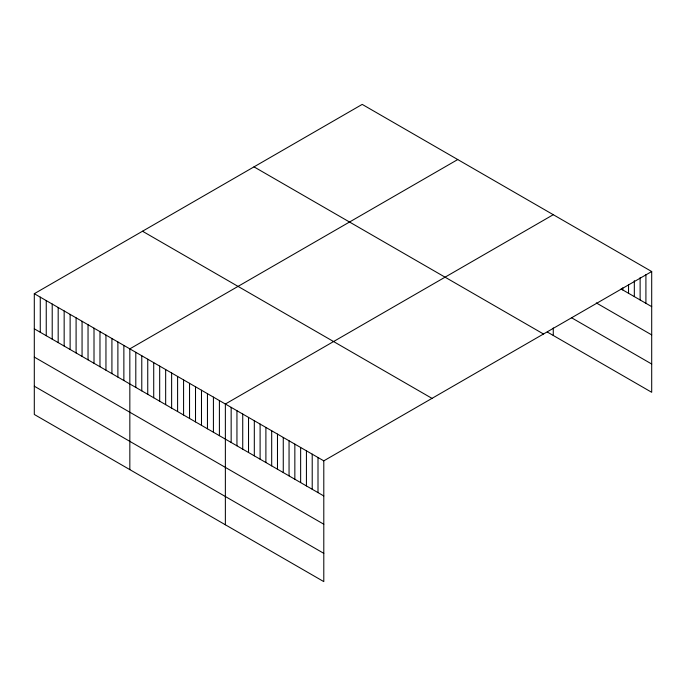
<?xml version="1.0" encoding="UTF-8"?>
<svg xmlns="http://www.w3.org/2000/svg" width="686" height="686" viewBox="0 0 686 686"><rect width="100%" height="100%" fill="white"/><g stroke="black" fill="none" stroke-linecap="round" stroke-linejoin="round"><path stroke-width="1.03" d="M651.7 271.527L323.792 460.846L323.792 581.608L34.3 414.473L34.3 293.702L362.208 104.392L651.7 271.527L651.7 392.298L547.299 332.024M457.742 159.546L129.834 348.857L129.834 469.627M553.268 214.701L225.368 404.02L225.368 524.781M621.096 288.978L651.7 306.642M596.28 302.912L651.7 334.905M571.472 317.712L651.7 364.026M254 166.861L543.492 334.005M142.508 231.233L432 398.369M34.3 293.702L323.792 460.846M34.3 328.817L323.792 495.952M34.3 357.08L323.792 524.224M34.3 386.209L323.792 553.345M645.912 274.572L645.912 303.298M640.124 277.616L640.124 299.954M634.327 280.651L634.327 296.618M628.539 284.759L628.539 293.274M622.751 287.803L622.751 289.929M553.268 327.934L553.268 335.471M318.004 457.502L318.004 492.617M312.216 454.158L312.216 489.272M306.428 450.813L306.428 485.928M300.64 447.469L300.64 482.584M294.843 444.125L294.843 479.24M289.055 440.789L289.055 475.895M283.267 437.445L283.267 472.56M277.478 434.101L277.478 469.215M271.69 430.757L271.69 465.871M265.894 427.412L265.894 462.527M260.105 424.068L260.105 459.183M254.317 420.732L254.317 455.847M248.529 417.388L248.529 452.503M242.733 414.044L242.733 449.159M236.944 410.7L236.944 445.814M231.156 407.355L231.156 442.47M219.4 400.573L219.4 435.679M213.423 397.125L213.423 432.231M207.455 393.678L207.455 428.784M201.487 390.223L201.487 425.337M195.51 386.775L195.51 421.89M189.542 383.328L189.542 418.443M183.574 379.881L183.574 414.996M177.597 376.434L177.597 411.549M171.629 372.987L171.629 408.101M165.66 369.54L165.66 404.654M159.684 366.092L159.684 401.207M153.715 362.645L153.715 397.76M147.747 359.198L147.747 394.313M141.779 355.751L141.779 390.866M135.802 352.304L135.802 387.419M123.866 345.41L123.866 380.524M117.889 341.962L117.889 377.077M111.921 338.515L111.921 373.63M105.953 335.068L105.953 370.183M99.976 331.621L99.976 366.736M94.008 328.174L94.008 363.288M88.04 324.727L88.04 359.841M82.063 321.28L82.063 356.394M76.095 317.832L76.095 352.947M70.126 314.385L70.126 349.5M64.158 310.938L64.158 346.053M58.181 307.491L58.181 342.606M52.213 304.044L52.213 339.158M46.245 300.597L46.245 335.711M40.268 297.149L40.268 332.264"/></g></svg>
